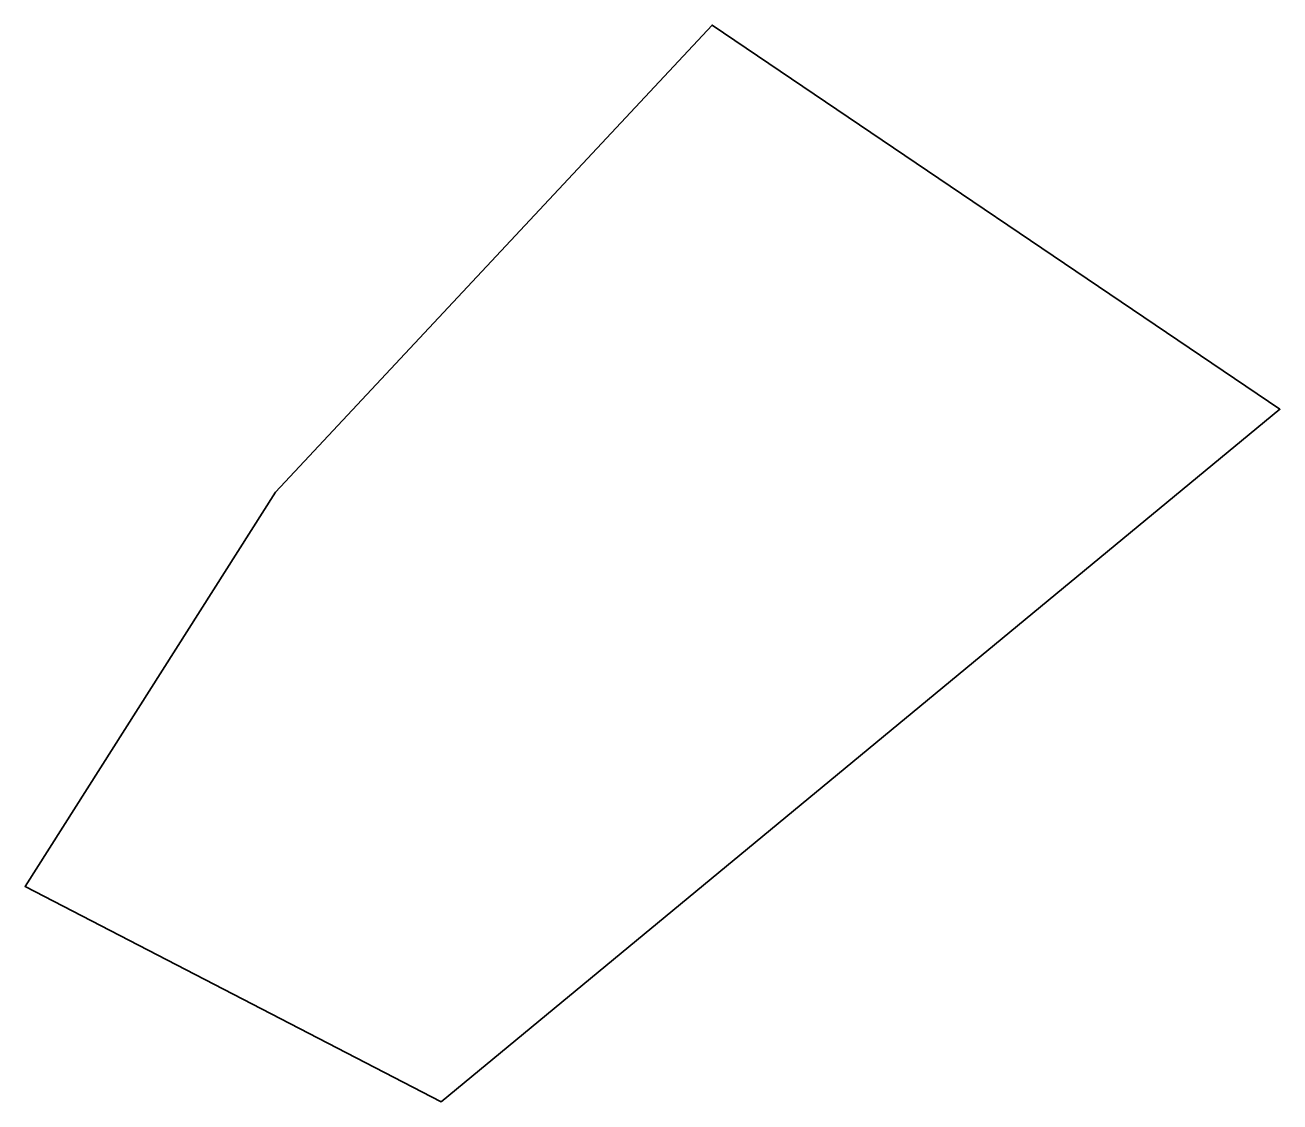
# Paper-space layout 'Rosetta-Sheet-F' of a CAD drawing. Header units: millimetres. Extents: x -11.2 to 33.1, y -2.2 to 35.7.
import ezdxf

# ---------------------------------------------------------------- set-up
doc = ezdxf.new("R2010")
doc.units = ezdxf.units.MM
doc.layers.add('None', color=7, linetype='Continuous', lineweight=5)

psp = doc.layouts.new('Rosetta-Sheet-F')

# ---------------------------------------------------------------- linework, layer by layer
at = {"layer": 'None', "color": 7, "linetype": 'Continuous', "lineweight": 35, "transparency": 33554687, "flags": 128}
psp.add_lwpolyline([(3.5, -2.25), (33.069, 22.162), (13.056, 35.701), (-2.33, 19.236), (-11.16, 5.338)], close=True, dxfattribs=at)

doc.saveas('drawing.dxf')
